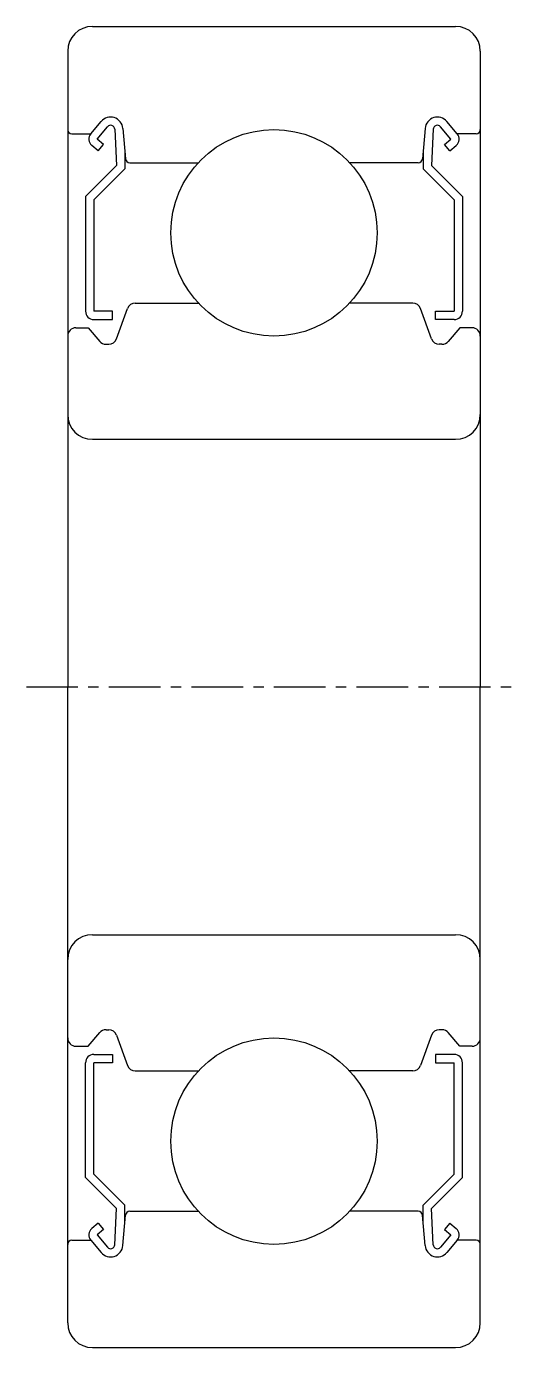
# Model space of a CAD drawing. Extents: x 5.3 to 76, y 5 to 66.
# Drawn here: x 64 to 76, y 34 to 66 of the extents above; entities outside this region: 2.
import ezdxf

# ---------------------------------------------------------------- set-up
doc = ezdxf.new("R2010")
doc.units = 0
doc.linetypes.add('CENTER', pattern=[2, 1.25, -0.25, 0.25, -0.25])
doc.layers.get('0').update_dxf_attribs({"linetype": 'CONTINUOUS'})
doc.layers.add('CENTER', color=1, linetype='CENTER')
doc.styles.get("Standard").update_dxf_attribs({"font": 'txt.shx', "bigfont": 'bigfont.shx'})

msp = doc.modelspace()

# ---------------------------------------------------------------- linework, layer by layer
at = {"color": 7, "linetype": 'CONTINUOUS'}
for p, q in [((65.6, 66), (74.4, 66)), ((65, 65.4), (65, 50)), ((75, 65.4), (75, 50)), ((65.56, 63.4), (65.81, 63.697)), ((74.44, 63.4), (74.19, 63.697)), ((65.1, 63.4), (65.56, 63.4)), ((65.713, 63.271), (65.963, 63.569)), ((66.14, 63.51), (66.183, 62.633)), ((66.338, 63.531), (66.403, 62.791)), ((73.662, 63.531), (73.597, 62.791)), ((73.86, 63.51), (73.817, 62.633)), ((74.287, 63.271), (74.037, 63.569)), ((74.9, 63.4), (74.44, 63.4)), ((65.738, 62.99), (65.585, 63.118)), ((65.866, 63.143), (65.713, 63.271)), ((65.738, 62.99), (65.866, 63.143)), ((74.134, 63.143), (74.287, 63.271)), ((74.262, 62.99), (74.134, 63.143)), ((74.262, 62.99), (74.415, 63.118)), ((66.383, 63.02), (66.383, 62.55)), ((73.617, 63.02), (73.617, 62.55)), ((66.183, 62.633), (65.433, 61.883)), ((66.383, 62.55), (65.633, 61.8)), ((66.503, 62.7), (68.167, 62.7)), ((73.497, 62.7), (71.833, 62.7)), ((73.617, 62.55), (74.367, 61.8)), ((73.817, 62.633), (74.567, 61.883)), ((65.433, 61.883), (65.433, 59.1)), ((65.633, 61.8), (65.633, 59.1)), ((74.367, 61.8), (74.367, 59.1)), ((74.567, 61.883), (74.567, 59.1)), ((66.638, 59.3), (68.167, 59.3)), ((73.362, 59.3), (71.833, 59.3)), ((66.083, 59.1), (65.633, 59.1)), ((65.633, 58.9), (66.083, 58.9)), ((66.083, 58.9), (66.083, 59.1)), ((66.182, 58.432), (66.45, 59.168)), ((73.818, 58.432), (73.55, 59.168)), ((73.917, 59.1), (74.367, 59.1)), ((73.917, 58.9), (73.917, 59.1)), ((74.367, 58.9), (73.917, 58.9)), ((65.2, 58.7), (65.5, 58.7)), ((65.5, 58.7), (65.776, 58.371)), ((74.5, 58.7), (74.224, 58.371)), ((74.8, 58.7), (74.5, 58.7)), ((65.929, 58.3), (65.994, 58.3)), ((74.071, 58.3), (74.006, 58.3)), ((65.6, 56), (74.4, 56)), ((65, 34.6), (65, 50)), ((75, 34.6), (75, 50)), ((65.6, 44), (74.4, 44)), ((65.5, 41.3), (65.776, 41.629)), ((65.929, 41.7), (65.994, 41.7)), ((74.071, 41.7), (74.006, 41.7)), ((74.5, 41.3), (74.224, 41.629)), ((65.2, 41.3), (65.5, 41.3)), ((66.182, 41.568), (66.45, 40.832)), ((73.818, 41.568), (73.55, 40.832)), ((74.8, 41.3), (74.5, 41.3)), ((65.633, 41.1), (66.083, 41.1)), ((66.083, 41.1), (66.083, 40.9)), ((73.917, 41.1), (73.917, 40.9)), ((74.367, 41.1), (73.917, 41.1)), ((65.433, 38.117), (65.433, 40.9)), ((66.083, 40.9), (65.633, 40.9)), ((65.633, 38.2), (65.633, 40.9)), ((66.638, 40.7), (68.167, 40.7)), ((73.362, 40.7), (71.833, 40.7)), ((73.917, 40.9), (74.367, 40.9)), ((74.367, 38.2), (74.367, 40.9)), ((74.567, 38.117), (74.567, 40.9)), ((66.183, 37.367), (65.433, 38.117)), ((66.383, 37.45), (65.633, 38.2)), ((73.617, 37.45), (74.367, 38.2)), ((73.817, 37.367), (74.567, 38.117)), ((66.383, 36.98), (66.383, 37.45)), ((73.617, 36.98), (73.617, 37.45)), ((66.14, 36.49), (66.183, 37.367)), ((66.338, 36.469), (66.403, 37.209)), ((66.503, 37.3), (68.167, 37.3)), ((73.497, 37.3), (71.833, 37.3)), ((73.662, 36.469), (73.597, 37.209)), ((73.86, 36.49), (73.817, 37.367)), ((65.738, 37.01), (65.585, 36.882)), ((65.866, 36.857), (65.713, 36.729)), ((65.738, 37.01), (65.866, 36.857)), ((74.262, 37.01), (74.134, 36.857)), ((74.134, 36.857), (74.287, 36.729)), ((74.262, 37.01), (74.415, 36.882)), ((65.1, 36.6), (65.56, 36.6)), ((65.56, 36.6), (65.81, 36.303)), ((65.713, 36.729), (65.963, 36.431)), ((74.287, 36.729), (74.037, 36.431)), ((74.44, 36.6), (74.19, 36.303)), ((74.9, 36.6), (74.44, 36.6)), ((65.6, 34), (74.4, 34))]:
    msp.add_line(p, q, dxfattribs=at)
for centre in [(70, 61), (70, 39)]:
    msp.add_circle(centre, 2.5, dxfattribs=at)
for centre, radius, start, end in [((65.6, 65.4), 0.6, 90, 180), ((74.4, 65.4), 0.6, 0, 90), ((66.039, 63.505), 0.3, 4.9968, 140.0012), ((73.961, 63.505), 0.3, 39.9988, 175.0032), ((65.1, 63.5), 0.1, 180, 270), ((65.713, 63.271), 0.2, 140.0012, 230.087), ((66.04, 63.505), 0.1, 2.8198, 140.0002), ((73.96, 63.505), 0.1, 39.9998, 177.1802), ((74.287, 63.271), 0.2, 309.913, 39.9988), ((74.9, 63.5), 0.1, 270, 0), ((66.503, 62.8), 0.1, 184.9968, 270), ((73.497, 62.8), 0.1, 270, 355.0032), ((66.638, 59.1), 0.2, 90, 159.9916), ((73.362, 59.1), 0.2, 20.0084, 90), ((65.633, 59.1), 0.2, 180, 270), ((74.367, 59.1), 0.2, 270, 0), ((65.2, 58.5), 0.2, 90, 180), ((74.8, 58.5), 0.2, 0, 90), ((65.929, 58.5), 0.2, 219.9952, 270), ((65.994, 58.5), 0.2, 270, 339.9916), ((74.006, 58.5), 0.2, 200.0084, 270), ((74.071, 58.5), 0.2, 270, 320.0048), ((65.6, 56.6), 0.6, 180, 270), ((74.4, 56.6), 0.6, 270, 0), ((65.6, 43.4), 0.6, 90, 180), ((74.4, 43.4), 0.6, 0, 90), ((65.929, 41.5), 0.2, 90, 140.0048), ((65.994, 41.5), 0.2, 20.0084, 90), ((74.006, 41.5), 0.2, 90, 159.9916), ((74.071, 41.5), 0.2, 39.9952, 90), ((65.2, 41.5), 0.2, 180, 270), ((74.8, 41.5), 0.2, 270, 0), ((65.633, 40.9), 0.2, 90, 180), ((74.367, 40.9), 0.2, 0, 90), ((66.638, 40.9), 0.2, 200.0084, 270), ((73.362, 40.9), 0.2, 270, 339.9916), ((66.503, 37.2), 0.1, 90, 175.0032), ((73.497, 37.2), 0.1, 4.9968, 90), ((65.713, 36.729), 0.2, 129.913, 219.9988), ((74.287, 36.729), 0.2, 320.0012, 50.087), ((65.1, 36.5), 0.1, 90, 180), ((66.04, 36.495), 0.1, 219.9998, 357.1802), ((73.96, 36.495), 0.1, 182.8198, 320.0002), ((74.9, 36.5), 0.1, 0, 90), ((66.039, 36.495), 0.3, 219.9988, 355.0032), ((73.961, 36.495), 0.3, 184.9968, 320.0012), ((65.6, 34.6), 0.6, 180, 270), ((74.4, 34.6), 0.6, 270, 0)]:
    msp.add_arc(centre, radius, start, end, dxfattribs=at)
at = {"layer": 'CENTER', "color": 1, "linetype": 'CENTER'}
msp.add_line((64, 50), (76, 50), dxfattribs=at)

# ---------------------------------------------------------------- texts
at = {"color": 7, "linetype": 'CONTINUOUS'}
for s, p in [('SUB6201ZZ', (5, 12.5)), ('UB6201ZZ', (5, 5))]:
    msp.add_text(s, height=2, dxfattribs=at).set_placement(p)

doc.saveas('drawing.dxf')
